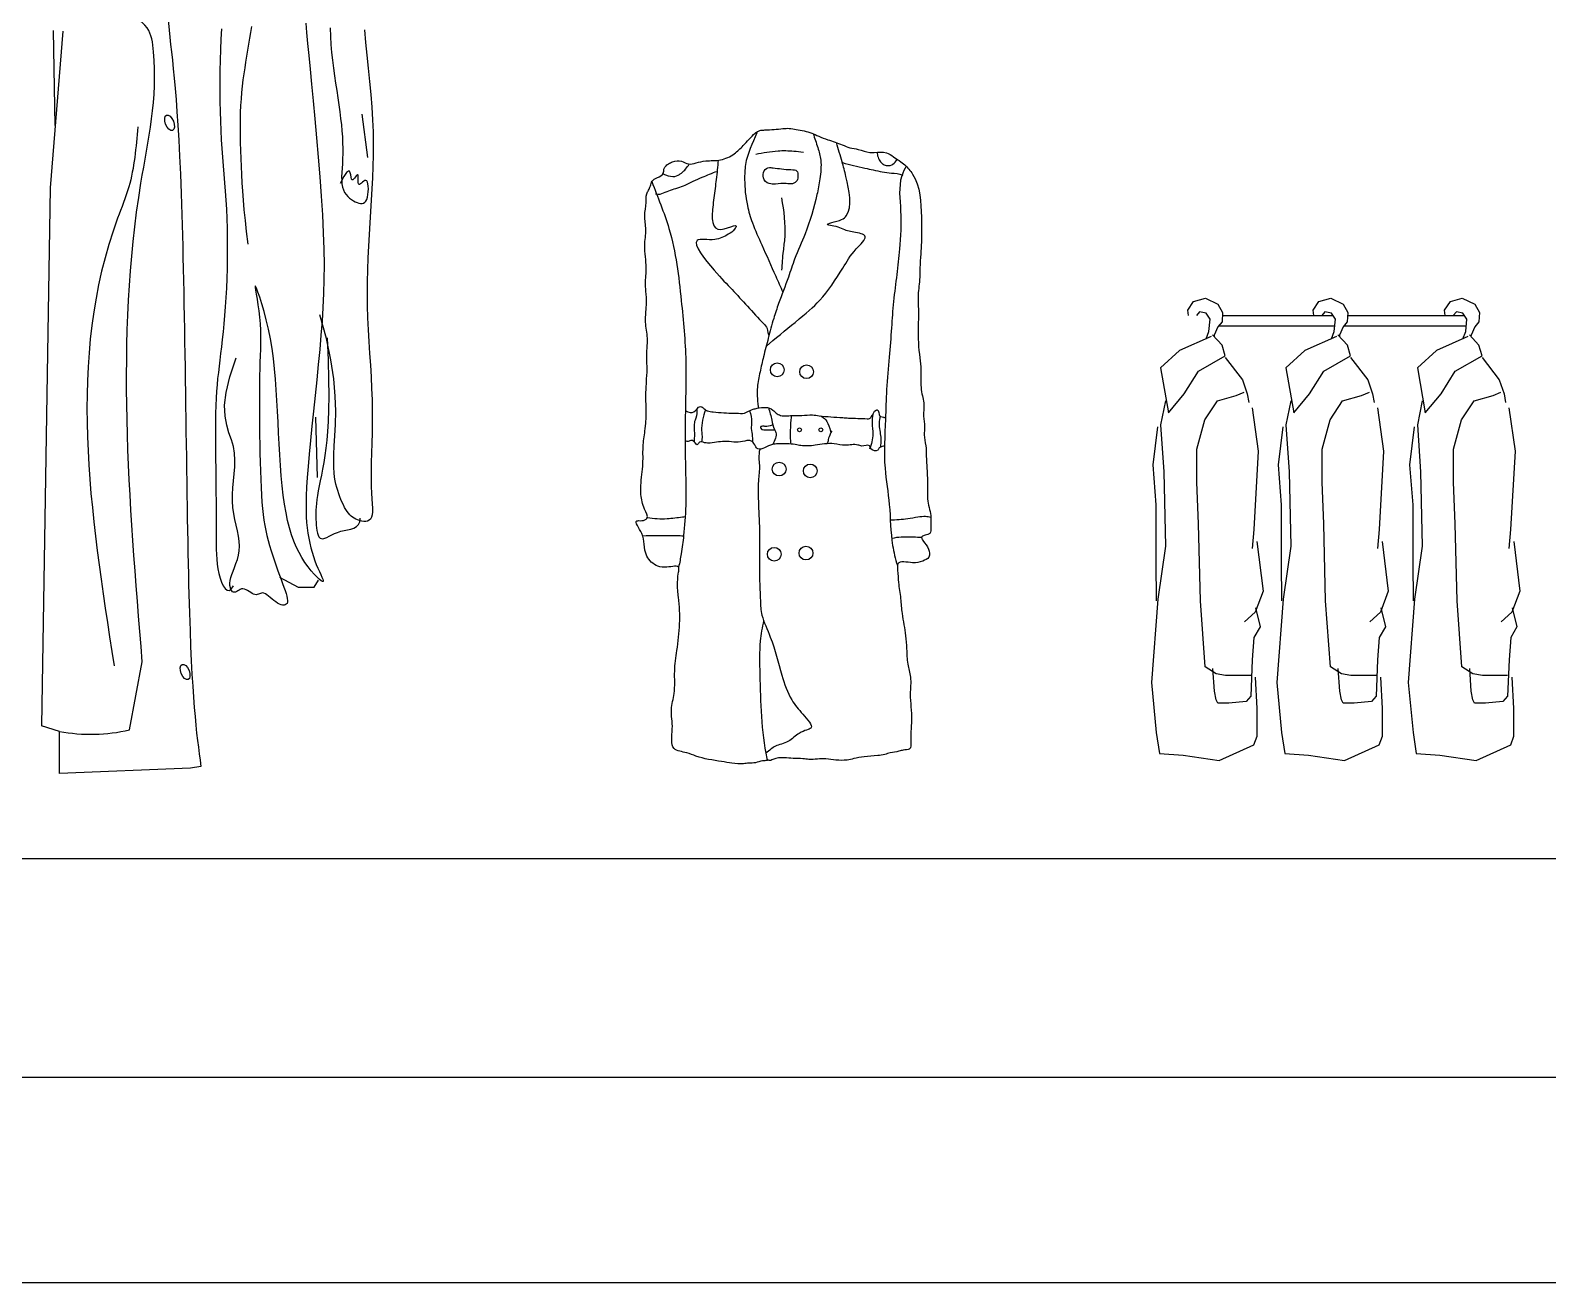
# Model space of a CAD drawing. Header units: inches. Extents: x 8.4 to 50.9, y 14.4 to 39.2.
# Drawn here: x 34.401 to 36.803, y 14.425 to 16.408 of the extents above; entities that cross this region are included whole.
import ezdxf

# ---------------------------------------------------------------- set-up
doc = ezdxf.new("R2010")
doc.units = ezdxf.units.IN
doc.header["$MEASUREMENT"] = 0
for name, color, linetype in [('02', 2, 'Continuous'), ('1', 1, 'Continuous'), ('kadrbm', 4, 'Continuous')]:
    doc.layers.add(name, color=color, linetype=linetype)

# ---------------------------------------------------------------- blocks, each defined once
blk = doc.blocks.new('kadrbm')
at = {"layer": 'kadrbm', "color": 4}
blk.add_lwpolyline([(0, 0), (0, 24.7972), (21, 24.7972), (21, 0), (0, 0)], close=True, dxfattribs=at)
blk.add_lwpolyline([(20.6631, 0.3257), (20.6631, 24.4603), (0.3369, 24.4603), (0.3369, 0.3257), (20.6631, 0.3257)], dxfattribs=at)

msp = doc.modelspace()

# ---------------------------------------------------------------- linework, layer by layer
at = {"layer": '02'}
for p, q in [((34.4521, 16.407), (34.432, 16.1588)), ((34.44, 16.2575), (34.4374, 16.4082)), ((34.432, 16.1588), (34.4182, 15.3067)), ((36.233, 15.9653, 0.3429), (36.2423, 15.9786, 0.3429)), ((36.2423, 15.9786, 0.3429), (36.261, 15.9838, 0.3429)), ((36.261, 15.9838, 0.3429), (36.2806, 15.9745, 0.3429)), ((36.2806, 15.9745, 0.3429), (36.2881, 15.9611, 0.3429)), ((36.4314, 15.9653, 0.3429), (36.4407, 15.9786, 0.3429)), ((36.4407, 15.9786, 0.3429), (36.4594, 15.9838, 0.3429)), ((36.4594, 15.9838, 0.3429), (36.479, 15.9745, 0.3429)), ((36.479, 15.9745, 0.3429), (36.4865, 15.9611, 0.3429)), ((36.6395, 15.9653, 0.3429), (36.6488, 15.9786, 0.3429)), ((36.6488, 15.9786, 0.3429), (36.6675, 15.9838, 0.3429)), ((36.6675, 15.9838, 0.3429), (36.6872, 15.9745, 0.3429)), ((36.6872, 15.9745, 0.3429), (36.6946, 15.9611, 0.3429)), ((36.2341, 15.9568, 0.3429), (36.233, 15.9653, 0.3429)), ((36.2517, 15.9622, 0.3429), (36.2468, 15.9568, 0.3429)), ((36.262, 15.9601, 0.3429), (36.2517, 15.9622, 0.3429)), ((36.2685, 15.9509, 0.3429), (36.262, 15.9601, 0.3429)), ((36.2666, 15.9313, 0.3429), (36.2685, 15.9509, 0.3429)), ((36.2881, 15.9611, 0.3429), (36.2872, 15.9468, 0.3429)), ((36.2878, 15.9568, 0.3429), (36.4627, 15.9568, 0.3429)), ((36.4325, 15.9568, 0.3429), (36.4314, 15.9653, 0.3429)), ((36.4501, 15.9622, 0.3429), (36.4452, 15.9568, 0.3429)), ((36.4604, 15.9601, 0.3429), (36.4501, 15.9622, 0.3429)), ((36.4669, 15.9509, 0.3429), (36.4604, 15.9601, 0.3429)), ((36.465, 15.9313, 0.3429), (36.4669, 15.9509, 0.3429)), ((36.4865, 15.9611, 0.3429), (36.4856, 15.9468, 0.3429)), ((36.4862, 15.9568, 0.3429), (36.6708, 15.9568, 0.3429)), ((36.6407, 15.9568, 0.3429), (36.6395, 15.9653, 0.3429)), ((36.6582, 15.9622, 0.3429), (36.6533, 15.9568, 0.3429)), ((36.6685, 15.9601, 0.3429), (36.6582, 15.9622, 0.3429)), ((36.675, 15.9509, 0.3429), (36.6685, 15.9601, 0.3429)), ((36.6731, 15.9313, 0.3429), (36.675, 15.9509, 0.3429)), ((36.6946, 15.9611, 0.3429), (36.6937, 15.9468, 0.3429)), ((36.2622, 15.9197, 0.3429), (36.2666, 15.9313, 0.3429)), ((36.2873, 15.9094, 0.3429), (36.2723, 15.9258, 0.3429)), ((36.2806, 15.9385, 0.3429), (36.275, 15.9252, 0.3429)), ((36.2872, 15.9468, 0.3429), (36.2806, 15.9385, 0.3429)), ((36.2818, 15.94, 0.3429), (36.4659, 15.94, 0.3429)), ((36.4606, 15.9197, 0.3429), (36.465, 15.9313, 0.3429)), ((36.4857, 15.9094, 0.3429), (36.4707, 15.9258, 0.3429)), ((36.479, 15.9385, 0.3429), (36.4734, 15.9252, 0.3429)), ((36.4856, 15.9468, 0.3429), (36.479, 15.9385, 0.3429)), ((36.4802, 15.94, 0.3429), (36.674, 15.94, 0.3429)), ((36.6687, 15.9197, 0.3429), (36.6731, 15.9313, 0.3429)), ((36.6938, 15.9094, 0.3429), (36.6788, 15.9258, 0.3429)), ((36.6872, 15.9385, 0.3429), (36.6816, 15.9252, 0.3429)), ((36.6937, 15.9468, 0.3429), (36.6872, 15.9385, 0.3429)), ((36.2698, 15.9231, 0.3429), (36.22, 15.9011, 0.3429)), ((36.275, 15.9252, 0.3429), (36.2748, 15.9231, 0.3429)), ((36.2923, 15.8929, 0.3429), (36.2873, 15.9094, 0.3429)), ((36.4682, 15.9231, 0.3429), (36.4184, 15.9011, 0.3429)), ((36.4734, 15.9252, 0.3429), (36.4732, 15.9231, 0.3429)), ((36.4907, 15.8929, 0.3429), (36.4857, 15.9094, 0.3429)), ((36.6764, 15.9231, 0.3429), (36.6265, 15.9011, 0.3429)), ((36.6816, 15.9252, 0.3429), (36.6813, 15.9231, 0.3429)), ((36.6988, 15.8929, 0.3429), (36.6938, 15.9094, 0.3429)), ((36.22, 15.9011, 0.3429), (36.19, 15.8737, 0.3429)), ((36.2499, 15.8682, 0.3429), (36.2923, 15.8929, 0.3429)), ((36.2923, 15.8902, 0.3429), (36.3197, 15.8545, 0.3429)), ((36.4184, 15.9011, 0.3429), (36.3884, 15.8737, 0.3429)), ((36.4483, 15.8682, 0.3429), (36.4907, 15.8929, 0.3429)), ((36.4907, 15.8902, 0.3429), (36.5181, 15.8545, 0.3429)), ((36.6265, 15.9011, 0.3429), (36.5965, 15.8737, 0.3429)), ((36.6564, 15.8682, 0.3429), (36.6988, 15.8929, 0.3429)), ((36.6988, 15.8902, 0.3429), (36.7262, 15.8545, 0.3429)), ((36.19, 15.8737, 0.3429), (36.2025, 15.8024, 0.3429)), ((36.2274, 15.8326, 0.3429), (36.2499, 15.8682, 0.3429)), ((36.3197, 15.8545, 0.3429), (36.3272, 15.8326, 0.3429)), ((36.3884, 15.8737, 0.3429), (36.4009, 15.8024, 0.3429)), ((36.4258, 15.8326, 0.3429), (36.4483, 15.8682, 0.3429)), ((36.5181, 15.8545, 0.3429), (36.5256, 15.8326, 0.3429)), ((36.5965, 15.8737, 0.3429), (36.609, 15.8024, 0.3429)), ((36.634, 15.8326, 0.3429), (36.6564, 15.8682, 0.3429)), ((36.7262, 15.8545, 0.3429), (36.7337, 15.8326, 0.3429)), ((36.2025, 15.8024, 0.3429), (36.2274, 15.8326, 0.3429)), ((36.2798, 15.8216, 0.3429), (36.3097, 15.8298, 0.3429)), ((36.3097, 15.8298, 0.3429), (36.3222, 15.8353, 0.3429)), ((36.3272, 15.8326, 0.3429), (36.3297, 15.8188, 0.3429)), ((36.4009, 15.8024, 0.3429), (36.4258, 15.8326, 0.3429)), ((36.4782, 15.8216, 0.3429), (36.5081, 15.8298, 0.3429)), ((36.5081, 15.8298, 0.3429), (36.5206, 15.8353, 0.3429)), ((36.5256, 15.8326, 0.3429), (36.5281, 15.8188, 0.3429)), ((36.609, 15.8024, 0.3429), (36.634, 15.8326, 0.3429)), ((36.6863, 15.8216, 0.3429), (36.7163, 15.8298, 0.3429)), ((36.7163, 15.8298, 0.3429), (36.7287, 15.8353, 0.3429)), ((36.7337, 15.8326, 0.3429), (36.7362, 15.8188, 0.3429)), ((36.1975, 15.8216, 0.3429), (36.19, 15.7832, 0.3429)), ((36.2599, 15.7914, 0.3429), (36.2798, 15.8216, 0.3429)), ((36.3347, 15.8106, 0.3429), (36.3447, 15.742, 0.3429)), ((36.3959, 15.8216, 0.3429), (36.3884, 15.7832, 0.3429)), ((36.4583, 15.7914, 0.3429), (36.4782, 15.8216, 0.3429)), ((36.5331, 15.8106, 0.3429), (36.5431, 15.742, 0.3429)), ((36.604, 15.8216, 0.3429), (36.5965, 15.7832, 0.3429)), ((36.6664, 15.7914, 0.3429), (36.6863, 15.8216, 0.3429)), ((36.7412, 15.8106, 0.3429), (36.7512, 15.742, 0.3429)), ((36.19, 15.7832, 0.3429), (36.195, 15.7091, 0.3429)), ((36.2474, 15.7448, 0.3429), (36.2599, 15.7914, 0.3429)), ((36.3884, 15.7832, 0.3429), (36.3934, 15.7091, 0.3429)), ((36.4458, 15.7448, 0.3429), (36.4583, 15.7914, 0.3429)), ((36.5965, 15.7832, 0.3429), (36.6015, 15.7091, 0.3429)), ((36.6539, 15.7448, 0.3429), (36.6664, 15.7914, 0.3429)), ((36.185, 15.7804, 0.3429), (36.1775, 15.7201, 0.3429)), ((36.3834, 15.7804, 0.3429), (36.376, 15.7201, 0.3429)), ((36.5915, 15.7804, 0.3429), (36.5841, 15.7201, 0.3429)), ((36.2474, 15.6926, 0.3429), (36.2474, 15.7448, 0.3429)), ((36.3447, 15.742, 0.3429), (36.3375, 15.6179, 0.3429)), ((36.4458, 15.6926, 0.3429), (36.4458, 15.7448, 0.3429)), ((36.5431, 15.742, 0.3429), (36.5359, 15.6179, 0.3429)), ((36.6539, 15.6926, 0.3429), (36.6539, 15.7448, 0.3429)), ((36.7512, 15.742, 0.3429), (36.744, 15.6179, 0.3429)), ((36.1775, 15.7201, 0.3429), (36.1825, 15.657, 0.3429)), ((36.376, 15.7201, 0.3429), (36.3809, 15.657, 0.3429)), ((36.5841, 15.7201, 0.3429), (36.5891, 15.657, 0.3429)), ((36.195, 15.7091, 0.3429), (36.1975, 15.5911, 0.3429)), ((36.2499, 15.6268, 0.3429), (36.2474, 15.6926, 0.3429)), ((36.3934, 15.7091, 0.3429), (36.3959, 15.5911, 0.3429)), ((36.4483, 15.6268, 0.3429), (36.4458, 15.6926, 0.3429)), ((36.6015, 15.7091, 0.3429), (36.604, 15.5911, 0.3429)), ((36.6564, 15.6268, 0.3429), (36.6539, 15.6926, 0.3429)), ((36.1825, 15.657, 0.3429), (36.1825, 15.5664, 0.3429)), ((36.3809, 15.657, 0.3429), (36.3809, 15.5664, 0.3429)), ((36.5891, 15.657, 0.3429), (36.5891, 15.5664, 0.3429)), ((36.2529, 15.5045, 0.3429), (36.2499, 15.6268, 0.3429)), ((36.3375, 15.6179, 0.3429), (36.335, 15.5878, 0.3429)), ((36.4513, 15.5045, 0.3429), (36.4483, 15.6268, 0.3429)), ((36.5359, 15.6179, 0.3429), (36.5334, 15.5878, 0.3429)), ((36.6595, 15.5045, 0.3429), (36.6564, 15.6268, 0.3429)), ((36.744, 15.6179, 0.3429), (36.7415, 15.5878, 0.3429)), ((36.1975, 15.5911, 0.3429), (36.1856, 15.5072, 0.3429)), ((36.3425, 15.5987, 0.3429), (36.3521, 15.5198, 0.3429)), ((36.3959, 15.5911, 0.3429), (36.384, 15.5072, 0.3429)), ((36.5409, 15.5987, 0.3429), (36.5505, 15.5198, 0.3429)), ((36.604, 15.5911, 0.3429), (36.5921, 15.5072, 0.3429)), ((36.749, 15.5987, 0.3429), (36.7587, 15.5198, 0.3429)), ((36.1825, 15.5664, 0.3429), (36.1831, 15.5045, 0.3429)), ((36.3809, 15.5664, 0.3429), (36.3815, 15.5045, 0.3429)), ((36.5891, 15.5664, 0.3429), (36.5896, 15.5045, 0.3429)), ((36.3521, 15.5198, 0.3429), (36.3397, 15.4869, 0.3429)), ((36.5505, 15.5198, 0.3429), (36.5381, 15.4869, 0.3429)), ((36.7587, 15.5198, 0.3429), (36.7462, 15.4869, 0.3429)), ((36.1856, 15.5072, 0.3429), (36.1756, 15.3755, 0.3429)), ((36.2604, 15.4002, 0.3429), (36.2529, 15.5045, 0.3429)), ((36.3402, 15.4935, 0.3429), (36.3477, 15.4633, 0.3429)), ((36.384, 15.5072, 0.3429), (36.374, 15.3755, 0.3429)), ((36.4588, 15.4002, 0.3429), (36.4513, 15.5045, 0.3429)), ((36.5386, 15.4935, 0.3429), (36.5461, 15.4633, 0.3429)), ((36.5921, 15.5072, 0.3429), (36.5821, 15.3755, 0.3429)), ((36.6669, 15.4002, 0.3429), (36.6595, 15.5045, 0.3429)), ((36.7467, 15.4935, 0.3429), (36.7542, 15.4633, 0.3429)), ((36.3397, 15.4869, 0.3429), (36.3228, 15.4715, 0.3429)), ((36.5381, 15.4869, 0.3429), (36.5212, 15.4715, 0.3429)), ((36.7462, 15.4869, 0.3429), (36.7293, 15.4715, 0.3429)), ((36.3377, 15.4469, 0.3429), (36.3352, 15.4112, 0.3429)), ((36.3477, 15.4633, 0.3429), (36.3377, 15.4469, 0.3429)), ((36.5361, 15.4469, 0.3429), (36.5336, 15.4112, 0.3429)), ((36.5461, 15.4633, 0.3429), (36.5361, 15.4469, 0.3429)), ((36.7443, 15.4469, 0.3429), (36.7418, 15.4112, 0.3429)), ((36.7542, 15.4633, 0.3429), (36.7443, 15.4469, 0.3429)), ((34.5578, 15.3003), (34.5779, 15.4082)), ((36.2779, 15.3892, 0.3429), (36.2604, 15.4002, 0.3429)), ((36.2754, 15.3618, 0.3429), (36.2729, 15.3975, 0.3429)), ((36.3352, 15.4112, 0.3429), (36.3328, 15.3536, 0.3429)), ((36.4763, 15.3892, 0.3429), (36.4588, 15.4002, 0.3429)), ((36.4738, 15.3618, 0.3429), (36.4713, 15.3975, 0.3429)), ((36.5336, 15.4112, 0.3429), (36.5312, 15.3536, 0.3429)), ((36.6844, 15.3892, 0.3429), (36.6669, 15.4002, 0.3429)), ((36.6819, 15.3618, 0.3429), (36.6794, 15.3975, 0.3429)), ((36.7418, 15.4112, 0.3429), (36.7393, 15.3536, 0.3429)), ((36.1756, 15.3755, 0.3429), (36.1831, 15.296, 0.3429)), ((36.2928, 15.3865, 0.3429), (36.2779, 15.3892, 0.3429)), ((36.3328, 15.3865, 0.3429), (36.2928, 15.3865, 0.3429)), ((36.3427, 15.3344, 0.3429), (36.3402, 15.3838, 0.3429)), ((36.374, 15.3755, 0.3429), (36.3815, 15.296, 0.3429)), ((36.4912, 15.3865, 0.3429), (36.4763, 15.3892, 0.3429)), ((36.5312, 15.3865, 0.3429), (36.4912, 15.3865, 0.3429)), ((36.5411, 15.3344, 0.3429), (36.5386, 15.3838, 0.3429)), ((36.5821, 15.3755, 0.3429), (36.5896, 15.296, 0.3429)), ((36.6994, 15.3865, 0.3429), (36.6844, 15.3892, 0.3429)), ((36.7393, 15.3865, 0.3429), (36.6994, 15.3865, 0.3429)), ((36.7492, 15.3344, 0.3429), (36.7467, 15.3838, 0.3429)), ((36.2779, 15.3481, 0.3429), (36.2754, 15.3618, 0.3429)), ((36.3328, 15.3536, 0.3429), (36.3253, 15.3453, 0.3429)), ((36.4763, 15.3481, 0.3429), (36.4738, 15.3618, 0.3429)), ((36.5312, 15.3536, 0.3429), (36.5237, 15.3453, 0.3429)), ((36.6844, 15.3481, 0.3429), (36.6819, 15.3618, 0.3429)), ((36.7393, 15.3536, 0.3429), (36.7318, 15.3453, 0.3429)), ((36.2804, 15.3426, 0.3429), (36.2779, 15.3481, 0.3429)), ((36.2978, 15.3426, 0.3429), (36.2804, 15.3426, 0.3429)), ((36.3253, 15.3453, 0.3429), (36.2978, 15.3426, 0.3429)), ((36.3427, 15.2905, 0.3429), (36.3427, 15.3344, 0.3429)), ((36.4788, 15.3426, 0.3429), (36.4763, 15.3481, 0.3429)), ((36.4962, 15.3426, 0.3429), (36.4788, 15.3426, 0.3429)), ((36.5237, 15.3453, 0.3429), (36.4962, 15.3426, 0.3429)), ((36.5411, 15.2905, 0.3429), (36.5411, 15.3344, 0.3429)), ((36.6869, 15.3426, 0.3429), (36.6844, 15.3481, 0.3429)), ((36.7043, 15.3426, 0.3429), (36.6869, 15.3426, 0.3429)), ((36.7318, 15.3453, 0.3429), (36.7043, 15.3426, 0.3429)), ((36.7492, 15.2905, 0.3429), (36.7492, 15.3344, 0.3429)), ((34.4468, 15.2979), (34.4182, 15.3067)), ((34.4468, 15.2314), (34.4468, 15.2979)), ((36.1831, 15.296, 0.3429), (36.1881, 15.263, 0.3429)), ((36.3377, 15.2767, 0.3429), (36.3427, 15.2905, 0.3429)), ((36.3815, 15.296, 0.3429), (36.3865, 15.263, 0.3429)), ((36.5361, 15.2767, 0.3429), (36.5411, 15.2905, 0.3429)), ((36.5896, 15.296, 0.3429), (36.5946, 15.263, 0.3429)), ((36.7443, 15.2767, 0.3429), (36.7492, 15.2905, 0.3429)), ((36.1881, 15.263, 0.3429), (36.2255, 15.2603, 0.3429)), ((36.2255, 15.2603, 0.3429), (36.2829, 15.2521, 0.3429)), ((36.2829, 15.2521, 0.3429), (36.3377, 15.2767, 0.3429)), ((36.3865, 15.263, 0.3429), (36.4239, 15.2603, 0.3429)), ((36.4239, 15.2603, 0.3429), (36.4813, 15.2521, 0.3429)), ((36.4813, 15.2521, 0.3429), (36.5361, 15.2767, 0.3429)), ((36.5946, 15.263, 0.3429), (36.632, 15.2603, 0.3429)), ((36.632, 15.2603, 0.3429), (36.6894, 15.2521, 0.3429)), ((36.6894, 15.2521, 0.3429), (36.7443, 15.2767, 0.3429)), ((34.654, 15.2399), (34.4468, 15.2314)), ((34.6708, 15.2423), (34.654, 15.2399))]:
    msp.add_line(p, q, dxfattribs=at)
for points in [[(34.7033, 16.4107), (34.7024, 16.3943), (34.7017, 16.3776), (34.7011, 16.3609), (34.7008, 16.3443), (34.7006, 16.3278), (34.7006, 16.3115), (34.7008, 16.2955), (34.7011, 16.2798), (34.7016, 16.2644), (34.7023, 16.2494), (34.703, 16.2349), (34.704, 16.2209), (34.705, 16.2072), (34.7061, 16.1937), (34.7072, 16.1804), (34.7083, 16.1669), (34.7093, 16.1533), (34.7102, 16.1394), (34.711, 16.1249), (34.7117, 16.11), (34.7121, 16.0945), (34.7124, 16.0787), (34.7125, 16.0628), (34.7124, 16.0467), (34.7121, 16.0308), (34.7117, 16.0151), (34.711, 15.9997), (34.7102, 15.9849), (34.7093, 15.9705), (34.7082, 15.9567), (34.707, 15.9434), (34.7058, 15.9307), (34.7045, 15.9186), (34.7032, 15.9071), (34.7019, 15.8962), (34.7006, 15.8859), (34.6994, 15.8761), (34.6983, 15.8665), (34.6972, 15.8568), (34.6963, 15.847), (34.6955, 15.8367), (34.6948, 15.8258), (34.6943, 15.814), (34.6939, 15.8012), (34.6937, 15.7876), (34.6937, 15.7734), (34.6937, 15.7588), (34.6938, 15.744), (34.694, 15.7293), (34.6941, 15.7149), (34.6943, 15.701), (34.6944, 15.6878), (34.6945, 15.6753), (34.6946, 15.6635), (34.6946, 15.6522), (34.6946, 15.6415), (34.6947, 15.6314), (34.6947, 15.6216), (34.6947, 15.6123), (34.6947, 15.6034), (34.6947, 15.5947), (34.6949, 15.5864), (34.6952, 15.5783), (34.6958, 15.5705), (34.6966, 15.5628), (34.6977, 15.5553), (34.6992, 15.548), (34.7011, 15.5408), (34.7034, 15.5342), (34.7061, 15.5285), (34.7089, 15.5242), (34.712, 15.5216), (34.7153, 15.5212), (34.7186, 15.5234), (34.7221, 15.5286)], [(34.8366, 16.4196), (34.838, 16.4046), (34.8396, 16.3876), (34.8414, 16.3683), (34.8434, 16.3468), (34.8457, 16.3228), (34.8483, 16.2964), (34.851, 16.2679), (34.8537, 16.238), (34.8564, 16.2072), (34.8589, 16.1762), (34.8611, 16.1456), (34.863, 16.1159), (34.8644, 16.0876), (34.8653, 16.0614), (34.8656, 16.0368), (34.8654, 16.0135), (34.8648, 15.9912), (34.8638, 15.9693), (34.8624, 15.9475), (34.8607, 15.9255), (34.8587, 15.9027), (34.8564, 15.8789), (34.854, 15.8545), (34.8515, 15.8298), (34.849, 15.8053), (34.8465, 15.7814), (34.8442, 15.7585), (34.8422, 15.737), (34.8404, 15.7174), (34.839, 15.6999), (34.838, 15.6845), (34.8374, 15.6708), (34.8371, 15.6587), (34.8371, 15.6478), (34.8374, 15.638), (34.838, 15.6289), (34.8389, 15.6203), (34.84, 15.612), (34.8414, 15.604), (34.8429, 15.5962), (34.8447, 15.5888), (34.8466, 15.5816), (34.8487, 15.5748), (34.851, 15.5683), (34.8534, 15.5621), (34.8558, 15.5563), (34.8582, 15.551), (34.8604, 15.5462), (34.8623, 15.5422), (34.8637, 15.539), (34.8644, 15.5367), (34.8643, 15.5355), (34.8633, 15.5354), (34.8612, 15.5366), (34.8581, 15.539), (34.8544, 15.5425), (34.85, 15.547), (34.8453, 15.5524), (34.8404, 15.5586), (34.8354, 15.5656), (34.8305, 15.5731), (34.826, 15.5812), (34.8217, 15.59), (34.8178, 15.5993), (34.8143, 15.6094), (34.811, 15.6202), (34.808, 15.6318), (34.8054, 15.6442), (34.8031, 15.6576), (34.8011, 15.6719), (34.7994, 15.687), (34.798, 15.7029), (34.7967, 15.7193), (34.7956, 15.7361), (34.7946, 15.7532), (34.7937, 15.7705), (34.7929, 15.7878), (34.792, 15.805), (34.7911, 15.822), (34.79, 15.8389), (34.7888, 15.8556), (34.7873, 15.8721), (34.7855, 15.8883), (34.7833, 15.9042), (34.7807, 15.9198), (34.7776, 15.935), (34.7742, 15.9495), (34.7707, 15.9629), (34.7672, 15.975), (34.7639, 15.9855), (34.761, 15.9938), (34.7587, 15.9998), (34.7571, 16.0032), (34.7564, 16.0036), (34.7564, 16.0013), (34.7571, 15.9968), (34.7582, 15.9904), (34.7595, 15.9825), (34.761, 15.9735), (34.7624, 15.9638), (34.7635, 15.9537), (34.7644, 15.9436), (34.7648, 15.9335), (34.765, 15.9234), (34.765, 15.9132), (34.7648, 15.9031), (34.7646, 15.8929), (34.7642, 15.8826), (34.7639, 15.8722), (34.7637, 15.8618), (34.7635, 15.8511), (34.7634, 15.8402), (34.7633, 15.829), (34.7633, 15.8175), (34.7633, 15.8056), (34.7634, 15.7931), (34.7635, 15.7801), (34.7637, 15.7666), (34.7639, 15.7527), (34.7642, 15.7385), (34.7645, 15.7244), (34.7649, 15.7105), (34.7654, 15.697), (34.7659, 15.6841), (34.7666, 15.6721), (34.7674, 15.661), (34.7683, 15.6508), (34.7693, 15.6414), (34.7705, 15.6325), (34.7719, 15.6241), (34.7734, 15.616), (34.7752, 15.6081), (34.7772, 15.6001), (34.7795, 15.5921), (34.782, 15.584), (34.7846, 15.5759), (34.7872, 15.5679), (34.79, 15.5601), (34.7927, 15.5525), (34.7953, 15.5453), (34.7978, 15.5385), (34.8001, 15.5322), (34.8022, 15.5264), (34.8041, 15.5211), (34.8056, 15.5163), (34.8068, 15.5121), (34.8075, 15.5084), (34.8079, 15.5053), (34.8077, 15.5027), (34.807, 15.5007), (34.8058, 15.4993), (34.8043, 15.4984), (34.8023, 15.498), (34.8001, 15.4981), (34.7976, 15.4986), (34.7949, 15.4997), (34.7921, 15.5012), (34.7892, 15.5031), (34.7863, 15.5053), (34.7834, 15.5076), (34.7805, 15.51), (34.7778, 15.5122), (34.7751, 15.5142), (34.7727, 15.5158), (34.7704, 15.5168), (34.7684, 15.5172), (34.7665, 15.5171), (34.7648, 15.5166), (34.7632, 15.5159), (34.7616, 15.5152), (34.76, 15.5147), (34.7582, 15.5144), (34.7563, 15.5145), (34.7542, 15.5152), (34.752, 15.5164), (34.7496, 15.5178), (34.7471, 15.5194), (34.7446, 15.5209), (34.7421, 15.5222), (34.7396, 15.5232), (34.7373, 15.5236), (34.7351, 15.5235), (34.733, 15.5228), (34.731, 15.5218), (34.7292, 15.5207), (34.7274, 15.5196), (34.7257, 15.5187), (34.724, 15.5182), (34.7224, 15.5183), (34.7209, 15.5191), (34.7195, 15.5206), (34.7183, 15.5228), (34.7173, 15.5255), (34.7167, 15.5288), (34.7166, 15.5326), (34.7169, 15.5369), (34.7179, 15.5415), (34.7195, 15.5466), (34.7215, 15.5519), (34.7238, 15.5577), (34.7262, 15.5637), (34.7284, 15.5702), (34.7302, 15.5769), (34.7315, 15.584), (34.732, 15.5914), (34.7315, 15.5991), (34.7303, 15.6072), (34.7285, 15.6155), (34.7265, 15.6243), (34.7245, 15.6333), (34.7226, 15.6427), (34.7213, 15.6525), (34.7205, 15.6626), (34.7207, 15.673), (34.7214, 15.6837), (34.7225, 15.6946), (34.7236, 15.7057), (34.7244, 15.7167), (34.7246, 15.7277), (34.7239, 15.7386), (34.7221, 15.7493), (34.7189, 15.7599), (34.7151, 15.7709), (34.7115, 15.7831), (34.7089, 15.7974), (34.7083, 15.8144), (34.7105, 15.8348), (34.7163, 15.8596), (34.7266, 15.8894)], [(34.7508, 16.4141), (34.7493, 16.405), (34.7478, 16.3957), (34.7462, 16.3863), (34.7446, 16.3768), (34.743, 16.3674), (34.7414, 16.358), (34.74, 16.3486), (34.7385, 16.3391), (34.7372, 16.3296), (34.7361, 16.3199), (34.735, 16.3099), (34.7342, 16.2996), (34.7335, 16.289), (34.733, 16.2779), (34.7327, 16.2665), (34.7327, 16.2547), (34.7327, 16.2427), (34.7329, 16.2304), (34.7333, 16.2179), (34.7337, 16.2054), (34.7342, 16.1927), (34.7349, 16.1799), (34.7356, 16.1669), (34.7365, 16.1534), (34.7376, 16.1391), (34.7389, 16.1238), (34.7406, 16.1073), (34.7425, 16.0894), (34.7449, 16.0698)], [(34.9297, 16.409), (34.9314, 16.3891), (34.9334, 16.3687), (34.9355, 16.3481), (34.9376, 16.3274), (34.9395, 16.3067), (34.9412, 16.2864), (34.9424, 16.2665), (34.9432, 16.2473), (34.9434, 16.2286), (34.9433, 16.2104), (34.9428, 16.1924), (34.9421, 16.1747), (34.9412, 16.1571), (34.9401, 16.1394), (34.939, 16.1215), (34.9379, 16.1034), (34.9368, 16.085), (34.9358, 16.0665), (34.9349, 16.0477), (34.9343, 16.0289), (34.9339, 16.0099), (34.9338, 15.9909), (34.934, 15.972), (34.9346, 15.953), (34.9356, 15.9341), (34.9366, 15.9153), (34.9378, 15.8966), (34.939, 15.878), (34.9401, 15.8595), (34.941, 15.8412), (34.9417, 15.8232), (34.9419, 15.8053), (34.9418, 15.7878), (34.9416, 15.7708), (34.9412, 15.7543), (34.9407, 15.7386), (34.9404, 15.7238), (34.9401, 15.7099), (34.9401, 15.6972), (34.9404, 15.6857), (34.9409, 15.6754), (34.9414, 15.6662), (34.9419, 15.6583), (34.9423, 15.6514), (34.9423, 15.6456), (34.9419, 15.6408), (34.9409, 15.6371), (34.9393, 15.6342), (34.9371, 15.6323), (34.9345, 15.6311), (34.9316, 15.6305), (34.9284, 15.6305), (34.9252, 15.631), (34.9219, 15.6318), (34.9188, 15.6329), (34.9159, 15.6341), (34.9133, 15.6355), (34.9108, 15.6371), (34.9085, 15.6389), (34.9063, 15.641), (34.9042, 15.6434), (34.9022, 15.6461), (34.9002, 15.6492), (34.8982, 15.6527), (34.8962, 15.6565), (34.8943, 15.6606), (34.8924, 15.665), (34.8906, 15.6696), (34.8888, 15.6744), (34.8872, 15.6793), (34.8857, 15.6842), (34.8844, 15.6893), (34.8832, 15.6947), (34.8822, 15.7007), (34.8815, 15.7076), (34.8811, 15.7157), (34.881, 15.7253), (34.8813, 15.7367), (34.8819, 15.7501), (34.8829, 15.7658), (34.8838, 15.7842), (34.8841, 15.8052), (34.8833, 15.8291), (34.8809, 15.8562), (34.8764, 15.8866), (34.8693, 15.9204), (34.8591, 15.9579)], [(34.8754, 16.4124), (34.8756, 16.3984), (34.8764, 16.3856), (34.8775, 16.3731), (34.8788, 16.3607), (34.8804, 16.3484), (34.8821, 16.3363), (34.8839, 16.3244), (34.8857, 16.3127), (34.8875, 16.3013), (34.8891, 16.2901), (34.8906, 16.2793), (34.8919, 16.2688), (34.893, 16.2586), (34.8939, 16.2488), (34.8946, 16.2393), (34.895, 16.2301), (34.8952, 16.2213), (34.8952, 16.2129), (34.895, 16.2048), (34.8946, 16.197), (34.8941, 16.1897), (34.8937, 16.1828), (34.8935, 16.1764), (34.8936, 16.1704), (34.894, 16.1649), (34.8948, 16.16), (34.8963, 16.1555), (34.8982, 16.1516), (34.9005, 16.1481), (34.9031, 16.1451), (34.9059, 16.1424), (34.9089, 16.1402), (34.912, 16.1383), (34.915, 16.1367), (34.918, 16.1355), (34.9208, 16.1345), (34.9234, 16.1341), (34.9259, 16.1341), (34.9281, 16.1347), (34.9301, 16.1359), (34.9318, 16.1378), (34.9333, 16.1405), (34.9344, 16.1441), (34.9352, 16.1482), (34.9357, 16.1526), (34.9358, 16.1571), (34.9357, 16.1613), (34.9352, 16.165), (34.9344, 16.1679), (34.9333, 16.1698), (34.9319, 16.1705), (34.9302, 16.1702), (34.9284, 16.1691), (34.9266, 16.1677), (34.9248, 16.1662), (34.9232, 16.1649), (34.9218, 16.1641), (34.9207, 16.1641), (34.9201, 16.1652), (34.9197, 16.1672), (34.9196, 16.1696), (34.9196, 16.1724), (34.9197, 16.175), (34.9196, 16.1774), (34.9194, 16.179), (34.9188, 16.1797), (34.9179, 16.1793), (34.9167, 16.178), (34.9154, 16.1762), (34.9139, 16.1743), (34.9124, 16.1726), (34.911, 16.1715), (34.9098, 16.1714), (34.9089, 16.1727), (34.9084, 16.1755), (34.9079, 16.1791), (34.9072, 16.1825), (34.9061, 16.185), (34.9042, 16.1854), (34.9013, 16.1829), (34.897, 16.1767), (34.891, 16.1657)], [(34.9253, 16.2753), (34.9344, 16.2068)], [(34.8705, 15.9213), (34.8719, 15.8856), (34.8727, 15.8552), (34.873, 15.8293), (34.8728, 15.8074), (34.8722, 15.7888), (34.8713, 15.7729), (34.8701, 15.759), (34.8686, 15.7465), (34.8669, 15.7348), (34.8652, 15.7238), (34.8633, 15.7135), (34.8615, 15.7039), (34.8597, 15.6949), (34.858, 15.6866), (34.8565, 15.6788), (34.8553, 15.6717), (34.8543, 15.6651), (34.8535, 15.659), (34.853, 15.6534), (34.8527, 15.6481), (34.8526, 15.6431), (34.8526, 15.6383), (34.8527, 15.6336), (34.853, 15.6291), (34.8533, 15.6245), (34.8538, 15.6201), (34.8544, 15.6159), (34.8552, 15.6121), (34.8562, 15.6088), (34.8576, 15.6062), (34.8593, 15.6042), (34.8614, 15.6032), (34.8638, 15.6031), (34.8668, 15.6038), (34.8701, 15.6051), (34.8737, 15.6069), (34.8778, 15.609), (34.8822, 15.6111), (34.8869, 15.6131), (34.892, 15.6148), (34.8973, 15.6161), (34.9027, 15.6172), (34.9079, 15.6184), (34.9127, 15.62), (34.9169, 15.6223), (34.9201, 15.6255), (34.9222, 15.6299), (34.923, 15.6359)], [(34.8522, 15.7957), (34.8545, 15.6998)], [(34.7951, 15.5423), (34.8248, 15.5263), (34.8499, 15.5263), (34.8568, 15.5377)]]:
    msp.add_lwpolyline(points, dxfattribs=at)
for centre, radius in [((35.5832, 15.8705), 0.0109), ((35.6296, 15.8676), 0.0109), ((35.6183, 15.7756), 0.003), ((35.652, 15.7756), 0.003), ((35.5861, 15.7134), 0.0109), ((35.6353, 15.7105), 0.0109), ((35.5784, 15.5785), 0.0109), ((35.6286, 15.5804), 0.0109)]:
    msp.add_circle(centre, radius, dxfattribs=at)
msp.add_arc((34.4964, 15.5698), 0.2764, 259.6498, 282.8329, dxfattribs=at)
for centre in [(34.621, 16.2619), (34.6457, 15.392)]:
    msp.add_ellipse(centre, major_axis=(-0.0047, 0.0121), ratio=0.507601, dxfattribs=at)
for points, knots in [([(34.6136, 16.4985), (34.6152, 16.4721), (34.6202, 16.3875), (34.6438, 16.2521), (34.6491, 15.3999), (34.6633, 15.2952), (34.6708, 15.2423)], [0, 0, 0, 0, 123.769311, 397.518801, 641.798644, 892.324752, 892.324752, 892.324752, 892.324752]), ([(35.5508, 16.246), (35.5437, 16.2293), (35.5319, 16.2048), (35.5311, 16.1657), (35.5333, 16.1364), (35.5445, 16.0992), (35.5608, 16.0638), (35.5775, 16.0262), (35.5882, 16.0021), (35.592, 15.9936)], [8.07106, 8.07106, 8.07106, 8.07106, 21.996651, 28.468389, 39.811243, 46.971741, 57.093652, 71.407908, 79.089219, 79.089219, 79.089219, 79.089219]), ([(35.6398, 16.2448), (35.6424, 16.2374), (35.6471, 16.2235), (35.6539, 16.1998), (35.6509, 16.1743), (35.644, 16.1351), (35.6308, 16.0918), (35.6115, 16.0505), (35.5996, 16.013), (35.5869, 15.981), (35.5765, 15.9498), (35.5691, 15.9215), (35.5616, 15.893), (35.5558, 15.8675), (35.5505, 15.8411), (35.5514, 15.8246), (35.5533, 15.8107), (35.5532, 15.8101)], [11.416385, 11.416385, 11.416385, 11.416385, 17.656321, 23.135607, 31.108586, 37.858824, 55.127218, 66.731439, 74.732119, 86.506683, 93.34915, 102.265301, 110.59264, 117.368676, 124.046041, 132.019018, 132.482781, 132.482781, 132.482781, 132.482781]), ([(35.566, 15.9082), (35.5783, 15.9187), (35.6226, 15.9551), (35.6513, 15.9782), (35.6841, 16.0253), (35.7015, 16.0573), (35.7313, 16.0843), (35.7076, 16.0877), (35.6909, 16.091), (35.6806, 16.0973), (35.6532, 16.1014), (35.6837, 16.1059), (35.7042, 16.1242), (35.6941, 16.1672), (35.6858, 16.2019), (35.6795, 16.2201), (35.6768, 16.2304)], [11.148353, 11.148353, 11.148353, 11.148353, 21.713012, 35.815652, 52.433047, 62.018839, 68.147485, 74.09577, 76.838251, 82.520859, 84.624138, 90.344091, 92.747194, 108.733388, 115.349601, 123.777255, 123.777255, 123.777255, 123.777255]), ([(35.7408, 16.2152), (35.7412, 16.2125), (35.7424, 16.2071), (35.7455, 16.2001), (35.751, 16.1957), (35.7626, 16.192), (35.7691, 16.1974), (35.7731, 16.2041)], [2.500621, 2.500621, 2.500621, 2.500621, 4.678821, 6.93819, 8.427376, 10.234012, 16.044724, 16.044724, 16.044724, 16.044724]), ([(35.4022, 16.181), (35.4074, 16.1785), (35.4188, 16.1751), (35.4267, 16.1787), (35.4333, 16.1834), (35.4385, 16.1888), (35.442, 16.1936), (35.4436, 16.1964)], [5.867315, 5.867315, 5.867315, 5.867315, 8.976054, 11.975434, 13.270006, 15.397861, 17.977485, 17.977485, 17.977485, 17.977485]), ([(35.4896, 16.2026), (35.4888, 16.1924), (35.4868, 16.1725), (35.4825, 16.1431), (35.4802, 16.1188), (35.4799, 16.1086), (35.4863, 16.0815), (35.5228, 16.1067), (35.5152, 16.0912), (35.5029, 16.0833), (35.4844, 16.0734), (35.4374, 16.0836), (35.486, 16.0238), (35.5178, 15.9916), (35.5462, 15.9597), (35.5684, 15.9364), (35.5684, 15.9273), (35.57, 15.9239)], [11.314449, 11.314449, 11.314449, 11.314449, 19.521739, 27.375945, 35.348925, 38.088566, 40.828207, 49.501224, 51.49447, 55.076076, 61.208527, 68.792303, 81.900569, 93.205945, 114.064778, 116.461227, 119.433278, 119.433278, 119.433278, 119.433278]), ([(35.5709, 16.1909), (35.5636, 16.1912), (35.5566, 16.1754), (35.5684, 16.1644), (35.5833, 16.1648), (35.5947, 16.1664), (35.6072, 16.164), (35.6154, 16.1695), (35.6161, 16.1778), (35.6155, 16.1875), (35.5978, 16.1874), (35.5819, 16.19), (35.5709, 16.1909), (35.5709, 16.1909)], [0, 0, 0, 0, 5.944105, 9.70481, 12.365584, 17.069113, 19.729894, 22.127425, 24.228734, 26.330046, 29.072527, 36.509349, 39.170824, 39.170824, 39.170824, 39.170824]), ([(35.6862, 16.1987), (35.6981, 16.1956), (35.7143, 16.1915), (35.7405, 16.186), (35.7592, 16.1817), (35.7759, 16.1817), (35.7818, 16.1787)], [5.390263, 5.390263, 5.390263, 5.390263, 15.20647, 18.78717, 26.643775, 31.235632, 31.235632, 31.235632, 31.235632]), ([(35.7872, 16.1931), (35.7852, 16.1898), (35.7737, 16.1672), (35.7804, 16.1202), (35.7777, 16.067), (35.7725, 16.0215), (35.7668, 15.9801), (35.7638, 15.9341), (35.7605, 15.8894), (35.7558, 15.8411), (35.7543, 15.7821), (35.7505, 15.7216), (35.7626, 15.6546), (35.7622, 15.6028), (35.7701, 15.5712), (35.7733, 15.5608)], [6.916744, 6.916744, 6.916744, 6.916744, 12.22229, 26.899835, 42.859661, 54.174286, 65.644273, 76.460595, 89.084478, 103.100475, 115.741872, 136.349473, 151.688817, 168.939504, 177.694943, 177.694943, 177.694943, 177.694943]), ([(35.3846, 16.1686), (35.3935, 16.1446), (35.4202, 16.0815), (35.4306, 15.9876), (35.4402, 15.8889), (35.4371, 15.8061), (35.4371, 15.7284), (35.4396, 15.6622), (35.4354, 15.6115), (35.4319, 15.5829), (35.4285, 15.5651), (35.427, 15.5577)], [5.496668, 5.496668, 5.496668, 5.496668, 25.978157, 57.001073, 82.562355, 103.865214, 125.83123, 143.106021, 155.747418, 164.38481, 170.364607, 170.364607, 170.364607, 170.364607]), ([(35.3905, 16.1494), (35.3962, 16.1477), (35.4068, 16.1527), (35.4219, 16.1578), (35.4382, 16.1627), (35.4504, 16.1701), (35.4663, 16.1759), (35.48, 16.1825), (35.488, 16.1848)], [3.158653, 3.158653, 3.158653, 3.158653, 6.193174, 12.605009, 15.888093, 19.750346, 23.873681, 29.960701, 29.960701, 29.960701, 29.960701]), ([(35.4383, 15.8055), (35.443, 15.8034), (35.4522, 15.7998), (35.4584, 15.8146), (35.4666, 15.8102), (35.4694, 15.807), (35.4748, 15.8044), (35.4898, 15.8033), (35.5051, 15.8018), (35.5215, 15.8022), (35.5288, 15.8005), (35.5371, 15.8047), (35.5439, 15.808), (35.5581, 15.8113), (35.5714, 15.813), (35.581, 15.8017), (35.5893, 15.7973), (35.6028, 15.7982), (35.6197, 15.7979), (35.6368, 15.7997), (35.6583, 15.7964), (35.6774, 15.7956), (35.7026, 15.7937), (35.7161, 15.7938), (35.7287, 15.7928), (35.7342, 15.7975), (35.7357, 15.8056), (35.7444, 15.8087), (35.7431, 15.7982), (35.7479, 15.7962), (35.7508, 15.7956), (35.7533, 15.7947), (35.7551, 15.7963)], [0.371843, 0.371843, 0.371843, 0.371843, 3.90409, 7.43623, 8.65805, 10.486792, 10.845513, 13.457542, 22.296045, 23.25882, 26.628522, 27.850349, 30.652171, 32.481573, 40.345846, 42.137832, 44.095768, 46.828326, 53.088405, 57.584199, 60.49025, 70.471128, 72.883392, 80.75257, 81.394413, 82.774214, 86.07989, 86.561281, 89.070554, 89.429275, 90.597353, 91.499432, 91.499432, 91.499432, 91.499432]), ([(35.456, 15.8087), (35.4561, 15.8038), (35.4556, 15.7964), (35.4505, 15.7854), (35.4522, 15.7744), (35.4518, 15.7642), (35.4518, 15.7584), (35.4518, 15.7564)], [2.65226, 2.65226, 2.65226, 2.65226, 6.579068, 8.606628, 12.132657, 15.177864, 16.7904, 16.7904, 16.7904, 16.7904]), ([(35.4693, 15.8074), (35.4659, 15.7963), (35.462, 15.7824), (35.4644, 15.7652), (35.4637, 15.7594), (35.4632, 15.7565)], [0.65367, 0.65367, 0.65367, 0.65367, 9.777088, 12.026655, 14.432782, 14.432782, 14.432782, 14.432782]), ([(35.539, 15.8056), (35.5415, 15.7998), (35.5435, 15.7916), (35.5414, 15.7788), (35.5435, 15.7685), (35.5439, 15.7605), (35.5439, 15.7565)], [6.174008, 6.174008, 6.174008, 6.174008, 11.206779, 13.13675, 16.358257, 19.559879, 19.559879, 19.559879, 19.559879]), ([(35.5691, 15.8105), (35.5712, 15.804), (35.5744, 15.7926), (35.5765, 15.779), (35.5843, 15.7673), (35.5787, 15.7588), (35.5759, 15.7523)], [5.585789, 5.585789, 5.585789, 5.585789, 11.029933, 15.088335, 16.520772, 21.814689, 21.814689, 21.814689, 21.814689]), ([(35.6057, 15.798), (35.6052, 15.7954), (35.6042, 15.789), (35.6039, 15.7779), (35.6034, 15.7655), (35.6041, 15.7569), (35.6046, 15.753)], [4.05618, 4.05618, 4.05618, 4.05618, 6.224226, 9.238543, 12.955164, 16.12596, 16.12596, 16.12596, 16.12596]), ([(35.6517, 15.7976), (35.6576, 15.7946), (35.6644, 15.7888), (35.6678, 15.7697), (35.6699, 15.7746), (35.6632, 15.7627), (35.6641, 15.757), (35.6618, 15.7535)], [1.591145, 1.591145, 1.591145, 1.591145, 7.774107, 9.388513, 9.725766, 10.656222, 15.158473, 15.158473, 15.158473, 15.158473]), ([(35.7345, 15.8005), (35.7337, 15.7957), (35.7325, 15.7852), (35.7364, 15.7663), (35.7319, 15.7528), (35.7293, 15.7448)], [2.578057, 2.578057, 2.578057, 2.578057, 6.45176, 11.086294, 17.640832, 17.640832, 17.640832, 17.640832]), ([(35.7458, 15.7971), (35.7451, 15.7935), (35.7439, 15.786), (35.745, 15.7748), (35.7474, 15.7648), (35.7472, 15.7558), (35.7466, 15.7506), (35.7462, 15.7481)], [3.542593, 3.542593, 3.542593, 3.542593, 6.529803, 9.619491, 12.502406, 14.753591, 16.734439, 16.734439, 16.734439, 16.734439]), ([(35.7528, 15.7496), (35.7516, 15.7496), (35.7487, 15.7492), (35.7442, 15.7476), (35.742, 15.7405), (35.7311, 15.7426), (35.7294, 15.7541), (35.7182, 15.748), (35.7068, 15.754), (35.6913, 15.749), (35.6692, 15.7557), (35.6456, 15.7508), (35.6249, 15.7493), (35.6104, 15.7527), (35.6004, 15.7533), (35.5911, 15.7534), (35.5834, 15.7536), (35.5736, 15.7523), (35.5645, 15.7477), (35.553, 15.7429), (35.5478, 15.7508), (35.5448, 15.7568), (35.5378, 15.7596), (35.5293, 15.7569), (35.5176, 15.7549), (35.4994, 15.759), (35.4826, 15.7545), (35.4687, 15.7543), (35.4604, 15.7583), (35.4555, 15.7477), (35.4507, 15.7615), (35.4432, 15.7568), (35.4393, 15.7573), (35.4373, 15.7576)], [4.278663, 4.278663, 4.278663, 4.278663, 5.19695, 6.631827, 7.787998, 10.557908, 12.208488, 15.421731, 17.143864, 22.383113, 27.239478, 35.243405, 41.294306, 43.671411, 47.15713, 49.299425, 51.064509, 53.333738, 57.052437, 59.821609, 61.414425, 63.819551, 65.190339, 67.024047, 70.704934, 74.66988, 81.671301, 84.083559, 86.175716, 87.612024, 90.364964, 91.844271, 93.480815, 93.480815, 93.480815, 93.480815]), ([(35.5555, 15.7446), (35.5528, 15.7349), (35.5564, 15.7181), (35.5519, 15.6917), (35.5534, 15.6562), (35.5559, 15.603), (35.5541, 15.5513), (35.5564, 15.5071), (35.557, 15.481), (35.5779, 15.4374), (35.5869, 15.3945), (35.603, 15.3489), (35.623, 15.3257), (35.6455, 15.3007), (35.6215, 15.3002), (35.5985, 15.2783), (35.579, 15.2767), (35.5711, 15.2678), (35.5651, 15.2637)], [147.560133, 147.560133, 147.560133, 147.560133, 154.639335, 162.640015, 174.013149, 186.654546, 205.258162, 215.224387, 222.532953, 231.766053, 248.178447, 259.178782, 267.292128, 276.03138, 282.163832, 286.039208, 291.230954, 296.077515, 296.077515, 296.077515, 296.077515]), ([(35.3773, 15.6368), (35.3878, 15.6352), (35.4063, 15.6336), (35.4264, 15.637), (35.4359, 15.6381), (35.4374, 15.6383)], [8.280746, 8.280746, 8.280746, 8.280746, 16.738349, 23.233875, 24.439049, 24.439049, 24.439049, 24.439049]), ([(35.762, 15.6331), (35.7713, 15.6332), (35.7859, 15.634), (35.8044, 15.6376), (35.8168, 15.6392), (35.8236, 15.638), (35.8264, 15.6374)], [11.989908, 11.989908, 11.989908, 11.989908, 19.422068, 23.774972, 27.029627, 29.323464, 29.323464, 29.323464, 29.323464]), ([(35.3701, 15.6079), (35.3842, 15.6081), (35.4156, 15.609), (35.4312, 15.6078), (35.4347, 15.6077)], [6.864731, 6.864731, 6.864731, 6.864731, 15.957124, 18.885205, 18.885205, 18.885205, 18.885205]), ([(35.8116, 15.605), (35.8071, 15.6052), (35.7845, 15.6061), (35.7744, 15.6056), (35.7642, 15.6035)], [13.000869, 13.000869, 13.000869, 13.000869, 15.193317, 24.404473, 24.404473, 24.404473, 24.404473]), ([(35.5616, 15.4733), (35.5592, 15.4626), (35.5541, 15.4348), (35.5565, 15.3616), (35.5573, 15.2974), (35.5671, 15.2531), (35.5674, 15.2521)], [10.964555, 10.964555, 10.964555, 10.964555, 19.677056, 33.645616, 69.427324, 70.260921, 70.260921, 70.260921, 70.260921])]:
    msp.add_open_spline(points, degree=3, knots=knots, dxfattribs=at)
for points in [[(34.5779, 15.4082), (34.5758, 16.1663), (34.5958, 16.3744), (34.5858, 16.412), (34.5431, 16.4421), (34.5004, 16.4647), (34.4797, 16.4446)], [(34.5706, 16.2552), (34.5565, 16.1601), (34.5389, 16.1108), (34.5333, 15.4019)], [(35.548, 16.2455), (35.5291, 16.2257), (35.515, 16.2126), (35.4933, 16.2031), (35.4698, 16.2013), (35.4547, 16.1984), (35.4425, 16.1966), (35.4316, 16.2009), (35.4173, 16.1999), (35.4108, 16.1969), (35.406, 16.1926), (35.4038, 16.1885), (35.4029, 16.1824), (35.3927, 16.1748), (35.385, 16.1693), (35.3822, 16.1617), (35.3793, 16.1552), (35.3764, 16.1491), (35.3756, 16.1354), (35.3733, 16.1144), (35.3751, 16.0929), (35.3733, 16.0671), (35.3757, 16.0322), (35.3751, 16.0197), (35.3746, 16.0065), (35.3756, 15.9905), (35.3756, 15.9685), (35.3746, 15.9463), (35.3775, 15.9209), (35.3764, 15.8888), (35.3772, 15.8722), (35.3759, 15.851), (35.3741, 15.777), (35.3709, 15.7519), (35.3704, 15.7221), (35.3672, 15.6873), (35.3674, 15.673), (35.3732, 15.6498), (35.3767, 15.6352), (35.3687, 15.6317), (35.3607, 15.6314), (35.3686, 15.6115), (35.3725, 15.5946), (35.3767, 15.5755), (35.3837, 15.5662), (35.4084, 15.5581), (35.4274, 15.5568), (35.4267, 15.55), (35.4255, 15.5384), (35.4255, 15.521), (35.4267, 15.5105), (35.4285, 15.4685), (35.4242, 15.4262), (35.4207, 15.3934), (35.4199, 15.358), (35.4156, 15.3329), (35.417, 15.3019), (35.4199, 15.2709), (35.4397, 15.264), (35.4544, 15.2588), (35.495, 15.2502), (35.5114, 15.2476), (35.5296, 15.2467), (35.5382, 15.2476), (35.5486, 15.2484), (35.5597, 15.2513), (35.5669, 15.2521), (35.5688, 15.2524), (35.5702, 15.2519), (35.5762, 15.2536), (35.5944, 15.2562), (35.6082, 15.2553), (35.6237, 15.2545), (35.6332, 15.2536), (35.66, 15.2545), (35.6761, 15.2526), (35.6936, 15.2526), (35.7042, 15.2548), (35.7205, 15.2579), (35.7421, 15.2596), (35.7533, 15.2614), (35.762, 15.264), (35.7758, 15.2665), (35.7827, 15.2683), (35.7922, 15.27), (35.7948, 15.2821), (35.7948, 15.2976), (35.7958, 15.3161), (35.7937, 15.3572), (35.7939, 15.3839), (35.7896, 15.4046), (35.7879, 15.4288), (35.7861, 15.4495), (35.7836, 15.4667), (35.7806, 15.4848), (35.7784, 15.5082), (35.775, 15.534), (35.7737, 15.5531), (35.7739, 15.5632), (35.7974, 15.5651), (35.8134, 15.5678), (35.8232, 15.5741), (35.8225, 15.5864), (35.8138, 15.6005), (35.8116, 15.6054), (35.8247, 15.6114), (35.8261, 15.6213), (35.8264, 15.6368), (35.8215, 15.6625), (35.8208, 15.6779), (35.8208, 15.6995), (35.82, 15.7141), (35.8191, 15.734), (35.8182, 15.7504), (35.8157, 15.7676), (35.8164, 15.7802), (35.8148, 15.797), (35.8148, 15.8211), (35.8122, 15.8324), (35.8105, 15.8462), (35.8105, 15.8703), (35.8087, 15.8893), (35.806, 15.9377), (35.8067, 15.9613), (35.806, 15.9858), (35.8084, 16.0132), (35.809, 16.0319), (35.8102, 16.054), (35.8113, 16.0728), (35.8113, 16.092), (35.8113, 16.1034), (35.8112, 16.1123), (35.7974, 16.1805), (35.7849, 16.1951), (35.7671, 16.208), (35.756, 16.2142), (35.7366, 16.2149), (35.7296, 16.2149), (35.7113, 16.2197), (35.6981, 16.2222), (35.686, 16.227), (35.663, 16.235), (35.6487, 16.2405), (35.6377, 16.2456), (35.6131, 16.2511), (35.6021, 16.253), (35.5922, 16.2526), (35.5637, 16.2504), (35.5573, 16.2499), (35.5502, 16.247), (35.548, 16.2455)], [(35.5491, 16.2121), (35.5843, 16.2174), (35.6094, 16.217), (35.6244, 16.2151)], [(35.5899, 16.1429), (35.5949, 16.0807), (35.5924, 16.0583), (35.5899, 16.0285)], [(35.575, 15.7828), (35.5636, 15.781), (35.5582, 15.781), (35.5564, 15.7798), (35.5565, 15.7786), (35.5702, 15.7756), (35.5738, 15.7756), (35.5756, 15.7756), (35.5774, 15.7756), (35.5786, 15.7756)]]:
    msp.add_spline(points, degree=3, dxfattribs=at)
msp.add_open_spline([(35.5472, 15.8087), (35.5472, 15.8087), (35.5472, 15.8087), (35.5472, 15.8087)], degree=3, dxfattribs=at)
at = {"layer": '1'}
msp.add_line((30.2087, 15.0966), (50.5349, 15.0966), dxfattribs=at)

# ---------------------------------------------------------------- block references
at = {"layer": 'kadrbm'}
msp.add_blockref('kadrbm', (29.8718, 14.4249), dxfattribs=at)

doc.saveas('drawing.dxf')
